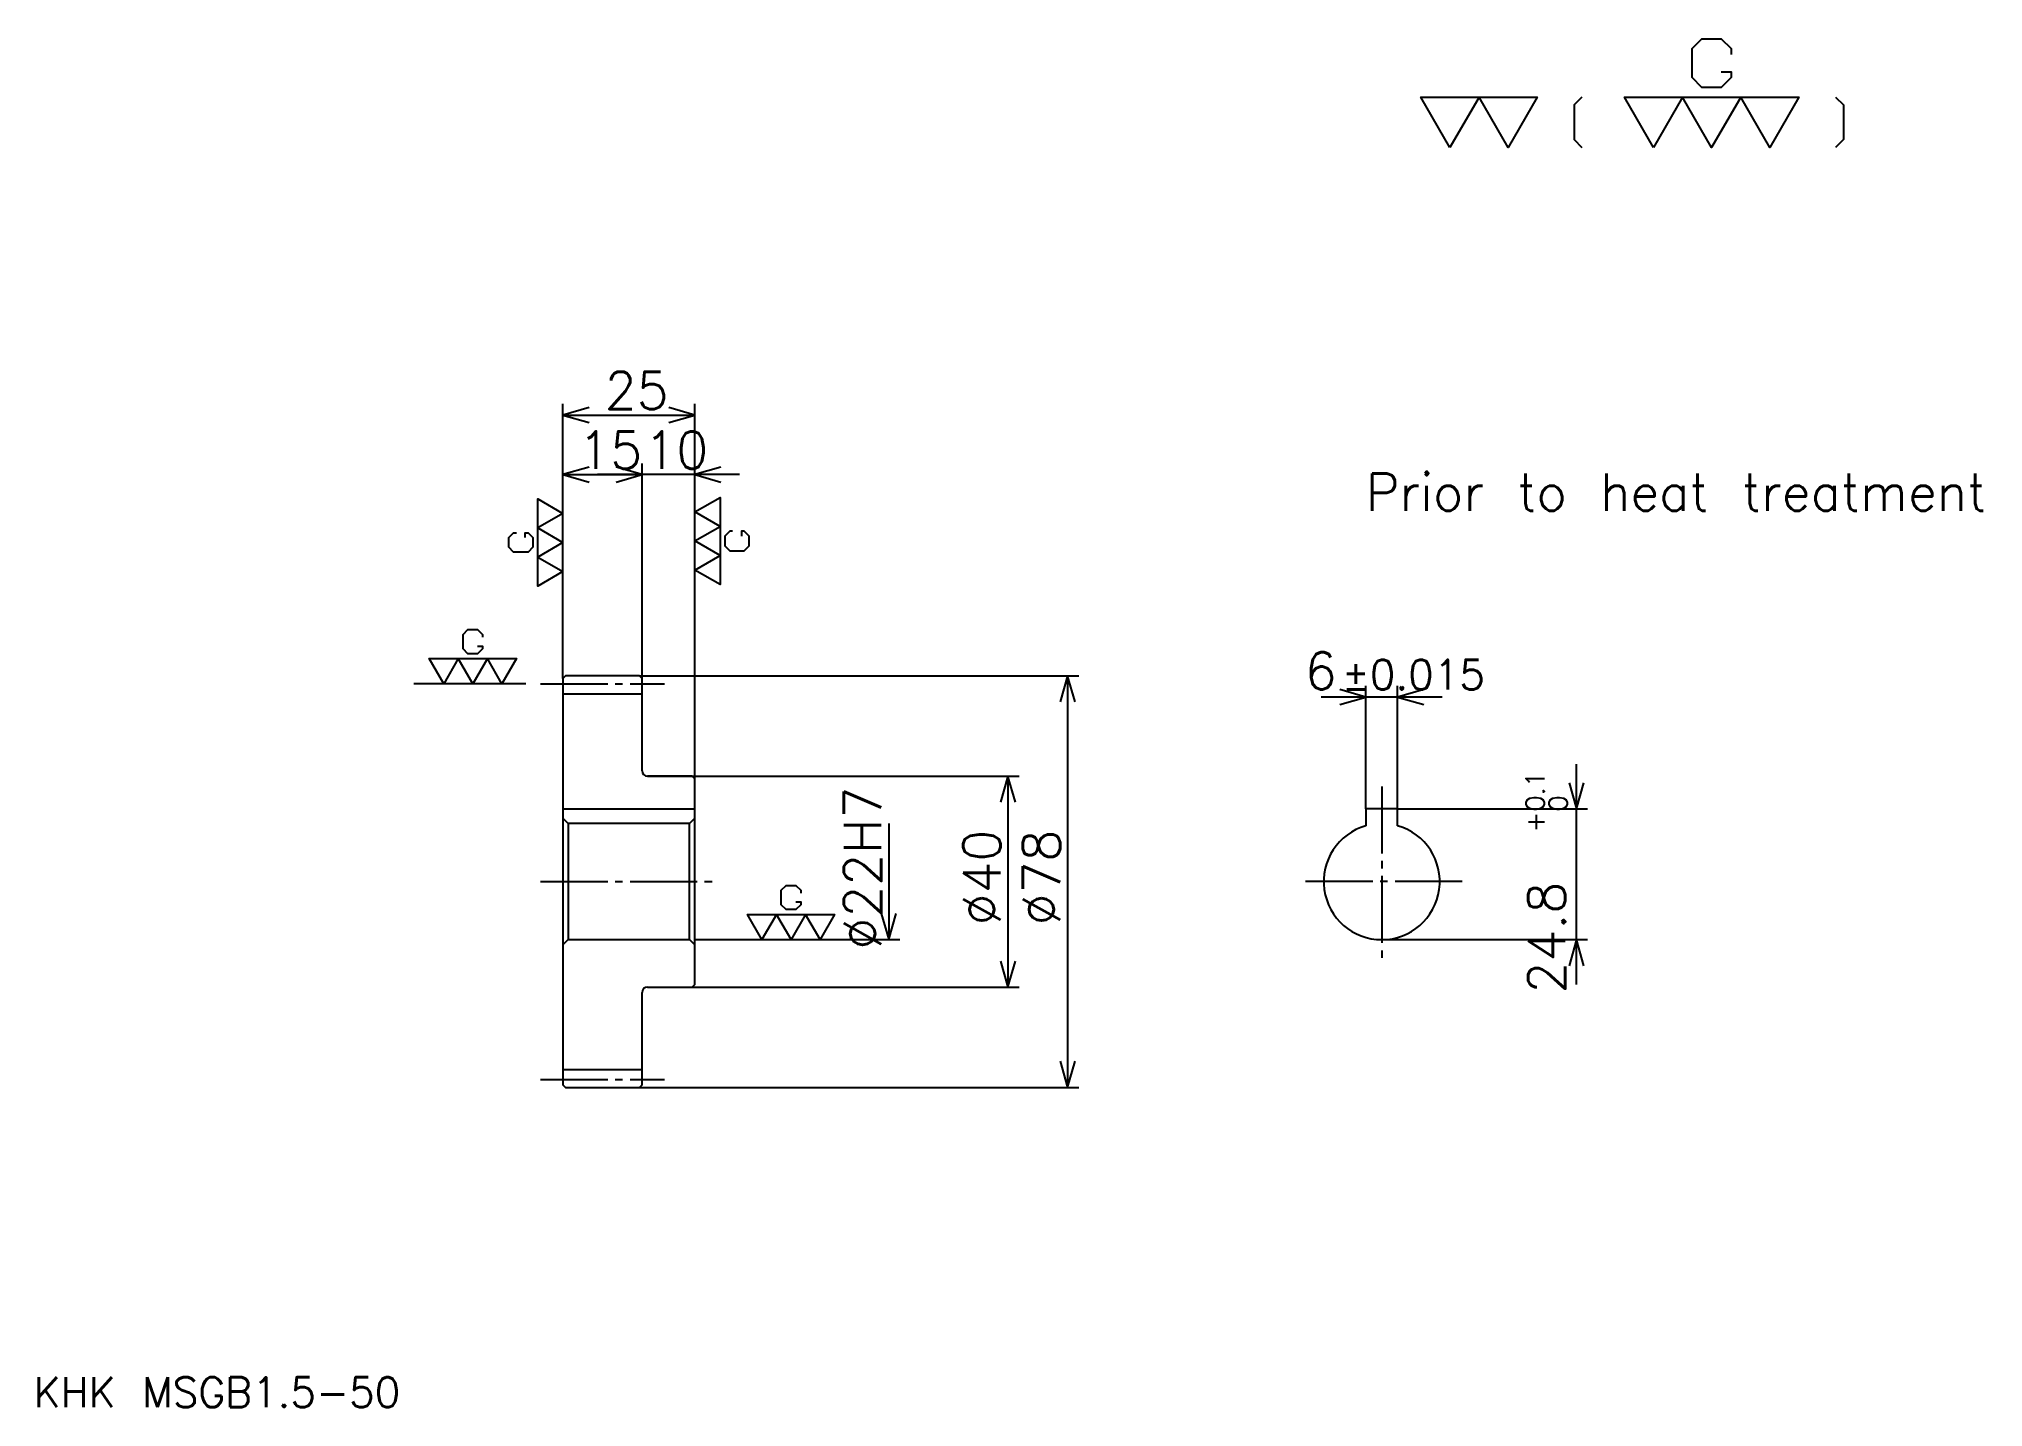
# Model space of a CAD drawing. Extents: x 15 to 384, y 16 to 275.
import ezdxf

# ---------------------------------------------------------------- set-up
doc = ezdxf.new("R2010")
doc.units = 0
doc.linetypes.add('DASHDOT', pattern=[16.95652, 12.717391, -1.413043, 1.413043, -1.413043])
doc.layers.get('0').update_dxf_attribs({"linetype": 'CONTINUOUS'})
doc.layers.add('DASHDOT', color=6, linetype='DASHDOT')
doc.styles.add('KANJI', font='TXT', dxfattribs={"bigfont": 'BIGFONT'})

msp = doc.modelspace()

# ---------------------------------------------------------------- linework, layer by layer
at = {"color": 5}
for p, q in [((114.456528, 154.163055), (114.456528, 205.739136)), ((114.456528, 203.619568), (139.456528, 203.619568)), ((139.456528, 154.163055), (139.456528, 205.739136)), ((114.456528, 192.315216), (129.456528, 192.315216)), ((147.934784, 192.315216), (120.978264, 192.315216)), ((129.456528, 154.163055), (129.456528, 194.434784)), ((114.456528, 153.663055), (114.456528, 154.163055)), ((128.956528, 154.163055), (139.456528, 154.163055)), ((129.456528, 153.663055), (129.456528, 154.163055)), ((139.456528, 154.163055), (212.228271, 154.163055)), ((139.456528, 134.663055), (139.456528, 154.163055)), ((210.108704, 154.163055), (210.108704, 76.163048)), ((266.67392, 128.963043), (266.67392, 152.278259)), ((272.67392, 128.963043), (272.67392, 152.278259)), ((281.152161, 150.158691), (258.195679, 150.158691)), ((306.586975, 95.684784), (306.586975, 137.441315)), ((130.456528, 135.163055), (139.456528, 135.163055)), ((139.456528, 135.163055), (200.92392, 135.163055)), ((198.804352, 135.163055), (198.804352, 95.163048)), ((176.195663, 126.163048), (176.195663, 104.163048)), ((272.67392, 128.963043), (308.706543, 128.963043)), ((139.456528, 104.163048), (178.315216, 104.163048)), ((269.67392, 104.163048), (308.706543, 104.163048)), ((130.456528, 95.163048), (139.456528, 95.163048)), ((139.456528, 95.163048), (200.92392, 95.163048)), ((128.956528, 76.163048), (139.456528, 76.163048)), ((139.456528, 76.163048), (212.228271, 76.163048))]:
    msp.add_line(p, q, dxfattribs=at)
at = {"color": 7}
msp.add_line((107.391312, 152.663055), (86.195656, 152.663055), dxfattribs=at)
at = {"color": 4}
for p, q in [((114.456528, 150.788055), (129.456528, 150.788055)), ((114.456528, 128.963043), (139.456528, 128.963043)), ((115.456528, 126.163048), (115.456528, 104.163048)), ((138.456528, 126.163048), (139.456528, 127.163048)), ((138.456528, 104.163048), (139.456528, 103.163048)), ((114.456528, 79.538048), (129.456528, 79.538048))]:
    msp.add_line(p, q, dxfattribs=at)
at = {"color": 7}
for points in [[(334.043488, 268.676086), (335.880432, 268.676086), (335.880432, 267.573914), (334.043488, 265.736969), (330.369568, 265.736969), (328.532623, 267.573914), (328.532623, 273.084778), (330.369568, 274.921753), (334.043488, 274.921753), (335.880432, 273.084778), (335.880432, 271.982605)], [(282.608704, 254.347824), (277.097839, 263.899994), (299.141296, 263.899994), (293.630432, 254.347824), (288.119568, 263.899994), (282.608704, 254.347824)], [(307.591309, 263.899994), (306.121735, 262.43042), (306.121735, 255.817383), (307.591309, 254.347824)], [(321.184784, 254.347824), (315.67392, 263.899994), (348.739136, 263.899994), (343.228271, 254.347824), (337.717407, 263.899994), (332.206543, 254.347824), (326.695648, 263.899994), (321.184784, 254.347824)], [(355.719574, 263.899994), (357.189148, 262.43042), (357.189148, 255.817383), (355.719574, 254.347824)], [(139.456528, 185.25), (144.23262, 188.005432), (144.23262, 171.472839), (139.456528, 174.228271), (144.23262, 176.983704), (139.456528, 179.739136), (144.23262, 182.494568), (139.456528, 185.25)], [(114.456528, 173.945648), (109.680443, 171.190216), (109.680443, 187.722839), (114.456528, 184.967392), (109.680443, 182.21196), (114.456528, 179.456528), (109.680443, 176.701096), (114.456528, 173.945648)], [(107.292397, 180.375), (107.292397, 181.293488), (107.843483, 181.293488), (108.761963, 180.375), (108.761963, 178.538055), (107.843483, 177.619568), (105.088051, 177.619568), (104.169571, 178.538055), (104.169571, 180.375), (105.088051, 181.293488), (105.639137, 181.293488)], [(146.620667, 181.576096), (146.069565, 181.576096), (145.151093, 180.657623), (145.151093, 178.820663), (146.069565, 177.902176), (148.825012, 177.902176), (149.743484, 178.820663), (149.743484, 180.657623), (148.825012, 181.576096), (148.273926, 181.576096), (148.273926, 180.657623)], [(98.277176, 159.827179), (99.195656, 159.827179), (99.195656, 159.276093), (98.277176, 158.357605), (96.440224, 158.357605), (95.521744, 159.276093), (95.521744, 162.031525), (96.440224, 162.950012), (98.277176, 162.950012), (99.195656, 162.031525), (99.195656, 161.480438)], [(91.847832, 152.663055), (89.0924, 157.439133), (105.625008, 157.439133), (102.869568, 152.663055), (100.114136, 157.439133), (97.358704, 152.663055), (94.603264, 157.439133), (91.847832, 152.663055)], [(158.603271, 111.327179), (159.521744, 111.327179), (159.521744, 110.776093), (158.603271, 109.857613), (156.766312, 109.857613), (155.847839, 110.776093), (155.847839, 113.531525), (156.766312, 114.450005), (158.603271, 114.450005), (159.521744, 113.531525), (159.521744, 112.980438)], [(152.17392, 104.163048), (149.418488, 108.939133), (165.951096, 108.939133), (163.195663, 104.163048), (160.440216, 108.939133), (157.684784, 104.163048), (154.929352, 108.939133), (152.17392, 104.163048)]]:
    msp.add_lwpolyline(points, dxfattribs=at)
at = {"color": 5}
for points in [[(119.402176, 205.032608), (114.456528, 203.619568), (119.402176, 202.206528)], [(134.51088, 202.206528), (139.456528, 203.619568), (134.51088, 205.032608)], [(119.402176, 193.728271), (114.456528, 192.315216), (119.402176, 190.902191)], [(124.51088, 190.902191), (129.456528, 192.315216), (124.51088, 193.728271)], [(124.51088, 190.902191), (129.456528, 192.315216), (124.51088, 193.728271)], [(144.402176, 193.728271), (139.456528, 192.315216), (144.402176, 190.902191)], [(211.521744, 149.217392), (210.108704, 154.163055), (208.695663, 149.217392)], [(261.728271, 148.745651), (266.67392, 150.158691), (261.728271, 151.571747)], [(277.619568, 151.571747), (272.67392, 150.158691), (277.619568, 148.745651)], [(200.217392, 130.217392), (198.804352, 135.163055), (197.391312, 130.217392)], [(305.17392, 133.908691), (306.586975, 128.963043), (308, 133.908691)], [(174.782623, 109.108704), (176.195663, 104.163048), (177.608704, 109.108704)], [(308, 99.2174), (306.586975, 104.163048), (305.17392, 99.2174)], [(197.391312, 100.108704), (198.804352, 95.163048), (200.217392, 100.108704)], [(208.695663, 81.108704), (210.108704, 76.163048), (211.521744, 81.108704)]]:
    msp.add_lwpolyline(points, dxfattribs=at)
at = {"color": 4}
for points in [[(129.456528, 136.163055), (129.456528, 153.663055), (128.956528, 154.163055), (114.956528, 154.163055), (114.456528, 153.663055), (114.456528, 103.163048)], [(130.456528, 95.163048), (138.956528, 95.163048), (139.456528, 95.663048), (139.456528, 134.663055), (138.956528, 135.163055), (130.456528, 135.163055)], [(114.456528, 103.163048), (115.456528, 104.163048), (138.456528, 104.163048), (138.456528, 126.163048), (115.456528, 126.163048), (114.456528, 127.163048)], [(272.67392, 125.746056), (272.67392, 128.963043), (266.67392, 128.963043), (266.67392, 125.746056)], [(114.456528, 103.163048), (114.456528, 76.663048), (114.956528, 76.163048), (128.956528, 76.163048), (129.456528, 76.663048), (129.456528, 94.163048)]]:
    msp.add_lwpolyline(points, dxfattribs=at)
for centre, radius, start, end in [((130.456528, 136.163055), 1, 180, 270), ((269.67392, 115.163048), 11, 105.82662089, 74.17337911), ((130.456528, 94.163048), 1, 90, 180)]:
    msp.add_arc(centre, radius, start, end, dxfattribs=at)
at = {"layer": 'DASHDOT', "color": 7}
for p, q in [((110.2174, 152.663055), (133.695663, 152.663055)), ((269.67392, 133.202179), (269.67392, 99.92392)), ((110.2174, 115.163048), (143.695663, 115.163048)), ((284.913055, 115.163048), (254.434784, 115.163048)), ((110.2174, 77.663048), (133.695663, 77.663048))]:
    msp.add_line(p, q, dxfattribs=at)

# ---------------------------------------------------------------- texts
at = {"color": 7, "style": 'KANJI'}
for s, height, p in [('25', 7.065217, (122.364136, 204.75)), ('15', 7.065217, (117.364136, 193.445648)), ('10', 7.065217, (129.864136, 193.445648)), ('Prior to heat treatment', 7.065217, (266.67392, 185.484787)), ('6', 7.065217, (255.08992, 151.571747)), ('%%p0.015', 5.652174, (262.083618, 151.571747)), ('KHK MSGB1.5-50', 5.652174, (14.130435, 15.543478))]:
    msp.add_text(s, height=height, dxfattribs=at).set_placement(p)
for s, height, p in [('0.1', 3.532609, (300.510864, 128.475159)), ('%%c22H7', 7.065217, (174.782623, 102.269028)), ('0', 3.532609, (304.891296, 128.475159)), ('+', 3.532609, (300.510864, 124.518639)), ('%%c40', 7.065217, (197.391312, 106.86142)), ('%%c78', 7.065217, (208.695663, 106.86142)), ('24.8', 7.065217, (304.467407, 93.937576))]:
    msp.add_text(s, height=height, rotation=90, dxfattribs=at).set_placement(p)

doc.saveas('drawing.dxf')
